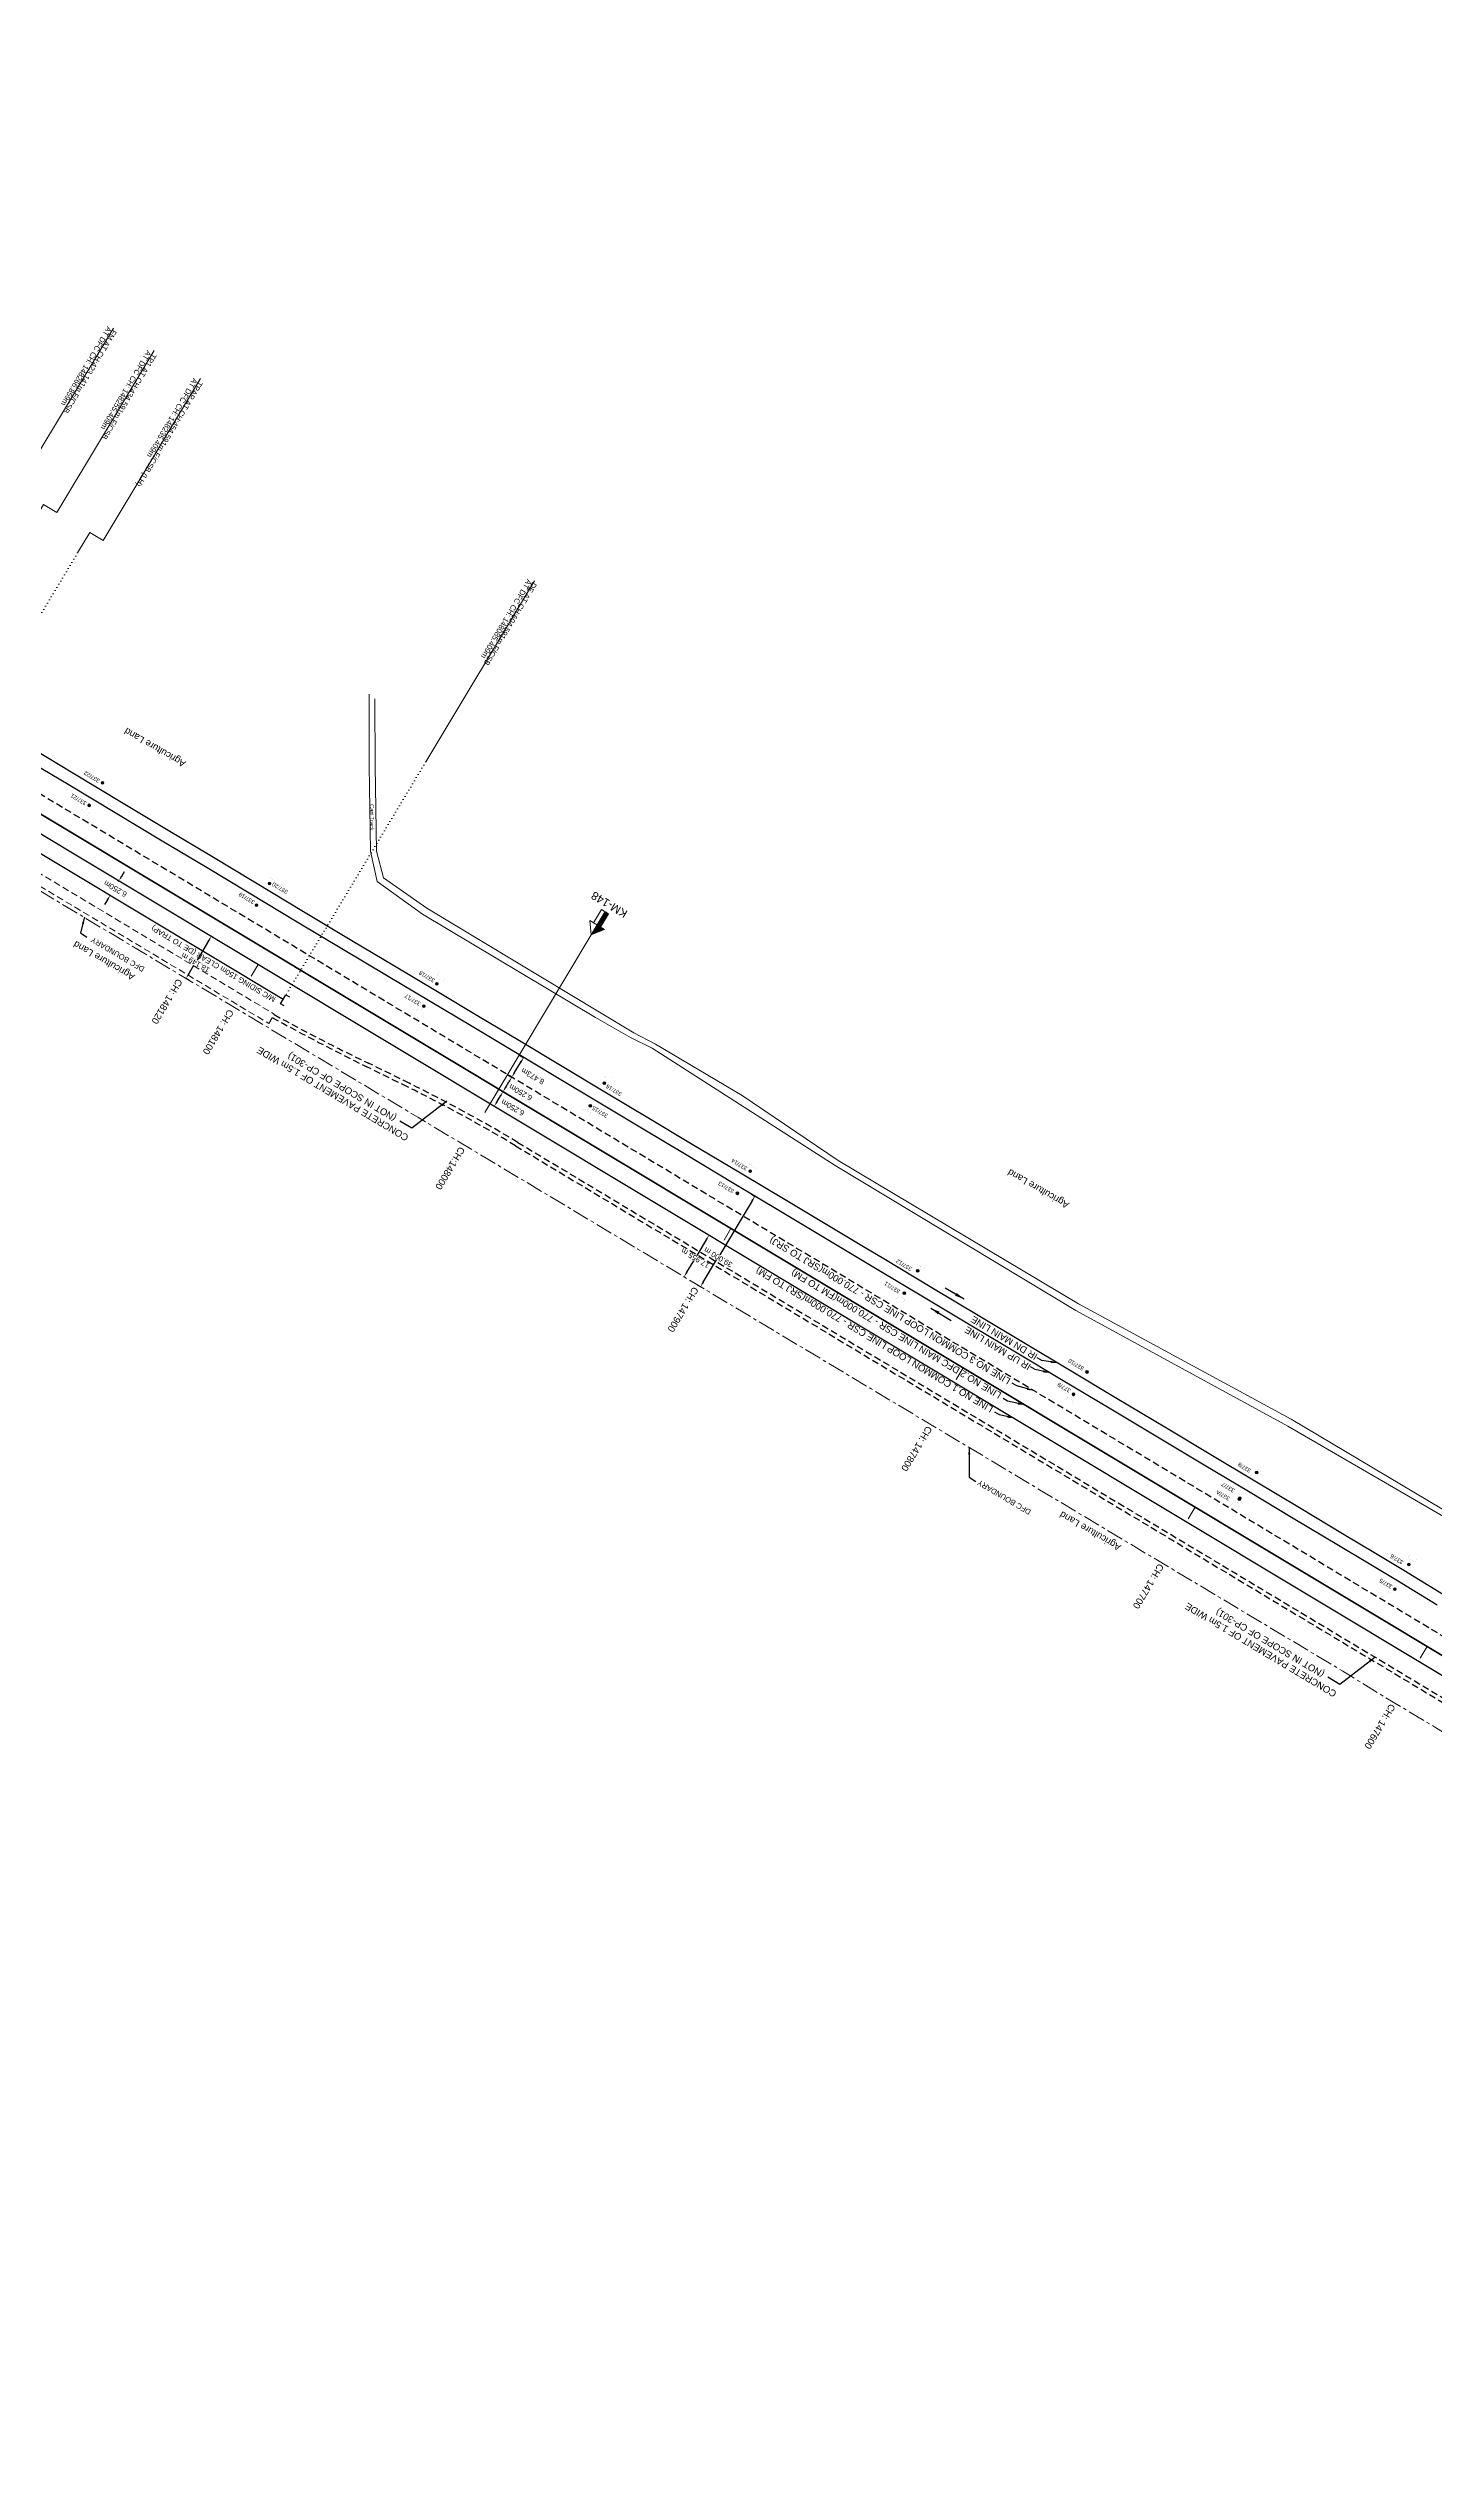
# Model space of a CAD drawing. Header units: metres. Extents: x 592467 to 614288, y 3398001 to 3402649.
# Drawn here: x 613216 to 613728, y 3399721 to 3400616 of the extents above; entities that cross this region are included whole.
import ezdxf
from ezdxf.enums import TextEntityAlignment as Align

# ---------------------------------------------------------------- set-up
doc = ezdxf.new("R2010")
doc.units = ezdxf.units.M
doc.header["$MEASUREMENT"] = 0
for name, pattern in [('CENTER', [2, 1.25, -0.25, 0.25, -0.25]), ('DASHED', [0.75, 0.5, -0.25]), ('DOT', [0.25, 0, -0.25])]:
    doc.linetypes.add(name, pattern=pattern)
doc.layers.get('0').update_dxf_attribs({"lineweight": 0})
doc.layers.get('Defpoints').update_dxf_attribs({"lineweight": 0})
for name, color, linetype, lineweight in [('Bounary Dim', 10, 'Continuous', 13), ('Cart Track', 34, 'Continuous', 0), ('DFCC BOUNDARY', 6, 'CENTER', 0), ('Existing IR Track', 143, 'Continuous', 0), ('flow direction', 7, 'Continuous', 0), ("NEW CHAWAPAIL STN. SRJ's", 10, 'Continuous', 0), ("NEW KHANNA CROSSING STN. SRJ's", 10, 'Continuous', 0), ('OHE MAST', 7, 'Continuous', 0), ('OHE MAST TEXT', 7, 'Continuous', 0), ('Proposed Chainage', 10, 'Continuous', 0), ('PROPOSED DFCC TRACK', 1, 'Continuous', 0), ('PROPOSED DRAIN CUM RETAINING WALL', 144, 'Continuous', 30), ('PROPOSED FEATURES', 1, 'Continuous', 0), ('Side Details', 7, 'Continuous', 13), ('Subroad Edge', 34, 'Continuous', 0)]:
    doc.layers.add(name, color=color, linetype=linetype, lineweight=lineweight)
doc.layers.add('NEW KHANNA LOOP LINES', color=1, linetype='Continuous')
doc.styles.add('ARIAL', font='arial.ttf')
doc.styles.get("Standard").update_dxf_attribs({"font": 'arial.ttf'})
doc.styles.add('Style-Arial', font='arial.ttf')
doc.styles.add('Text', font='arial.ttf', dxfattribs={"height": 2})
doc.dimstyles.new('DIM', dxfattribs={"dimtxt": 2.5, "dimasz": 2.5, "dimexe": 0.18, "dimexo": 0.0625, "dimgap": 0.09, "dimtad": 0, "dimtih": 1, "dimtoh": 1, "dimdec": 3, "dimzin": 0, "dimdsep": 46, "dimtxsty": 'Standard', "dimcen": 0.09, "dimaunit": 1, "dimadec": 5, "dimazin": 0, "dimtfac": 1, "dimtdec": 3, "dimtofl": 0, "dimtmove": 0, "dimatfit": 3, "dimfxl": 1, "dimtolj": 1, "dimtzin": 0, "dimarcsym": 0})
doc.dimstyles.new('ISO-25', dxfattribs={"dimtxt": 2.5, "dimasz": 2.5, "dimexe": 1.25, "dimexo": 0.625, "dimtad": 1, "dimtxsty": 'Standard', "dimcen": 2.5, "dimadec": 0, "dimazin": 0, "dimtfac": 1, "dimtmove": 0, "dimatfit": 3, "dimfxl": 1, "dimarcsym": 0})
doc.dimstyles.get("Standard").update_dxf_attribs({"dimtxt": 8, "dimasz": 0.18, "dimexe": 0.18, "dimexo": 0.0625, "dimgap": 0.09, "dimtad": 0, "dimtih": 1, "dimtoh": 1, "dimdec": 3, "dimzin": 0, "dimdsep": 46, "dimtxsty": 'Standard', "dimcen": 0.09, "dimadec": 0, "dimazin": 0, "dimtfac": 1, "dimtdec": 3, "dimtofl": 0, "dimtmove": 0, "dimatfit": 3, "dimfxl": 1, "dimtolj": 1, "dimtzin": 0, "dimarcsym": 0})

# ---------------------------------------------------------------- blocks, each defined once
blk = doc.blocks.new('*D304')
at = {"layer": 'Bounary Dim', "color": 0, "lineweight": -2, "transparency": 16777216}
for p, q in [((613382.71, 3400231.36), (613384.25, 3400230.43)), ((613385.12, 3400232.24), (613386.28, 3400234.17)), ((613385.92, 3400236.72), (613387.46, 3400235.79))]:
    blk.add_line(p, q, dxfattribs=at)
at = {"layer": 'Bounary Dim', "color": 0, "lineweight": 13, "transparency": 16777216}
for points in [[(613384.84, 3400232.41), (613385.41, 3400232.07), (613384.09, 3400230.53)], [(613386, 3400234.34), (613386.57, 3400234), (613387.31, 3400235.88)]]:
    blk.add_solid(points, dxfattribs=at)
at = {"layer": 'Defpoints', "color": 0, "lineweight": 13, "transparency": 16777216}
for p in [(613382.65, 3400231.39), (613385.87, 3400236.75), (613387.31, 3400235.88)]:
    blk.add_point(p, dxfattribs=at)
at = {"layer": 'Bounary Dim', "color": 0, "transparency": 16777216, "insert": (613390.61, 3400230.29), "char_height": 2, "attachment_point": 5, "rotation": 150}
blk.add_mtext('\\A1;6.250m', dxfattribs=at)
blk = doc.blocks.new('*D305')
at = {"layer": 'Bounary Dim', "color": 0, "lineweight": -2, "transparency": 16777216}
for p, q in [((613382.57, 3400231.44), (613384.25, 3400230.43)), ((613379.36, 3400226.08), (613381.03, 3400225.08)), ((613381.91, 3400226.88), (613383.06, 3400228.81))]:
    blk.add_line(p, q, dxfattribs=at)
at = {"layer": 'Bounary Dim', "color": 0, "lineweight": 13, "transparency": 16777216}
for points in [[(613381.62, 3400227.05), (613382.19, 3400226.71), (613380.88, 3400225.17)], [(613382.78, 3400228.98), (613383.35, 3400228.64), (613384.09, 3400230.53)]]:
    blk.add_solid(points, dxfattribs=at)
at = {"layer": 'Defpoints', "color": 0, "lineweight": 13, "transparency": 16777216}
for p in [(613382.52, 3400231.47), (613379.3, 3400226.11), (613384.09, 3400230.53)]:
    blk.add_point(p, dxfattribs=at)
at = {"layer": 'Bounary Dim', "color": 0, "transparency": 16777216, "insert": (613387.7, 3400224.67), "char_height": 2, "attachment_point": 5, "rotation": 150}
blk.add_mtext('\\A1;6.250m', dxfattribs=at)
blk = doc.blocks.new('*D306')
at = {"layer": 'Bounary Dim', "color": 0, "lineweight": -2, "transparency": 16777216}
for p, q in [((613243.22, 3400310.15), (613244.25, 3400311.86)), ((613238.49, 3400303.36), (613239.13, 3400302.98)), ((613241.71, 3400308.72), (613242.34, 3400308.34)), ((613237.94, 3400301.36), (613236.91, 3400299.64))]:
    blk.add_line(p, q, dxfattribs=at)
at = {"layer": 'Bounary Dim', "color": 0, "lineweight": 13, "transparency": 16777216}
for points in [[(613237.66, 3400301.53), (613238.23, 3400301.19), (613238.97, 3400303.07)], [(613242.93, 3400310.32), (613243.5, 3400309.97), (613242.19, 3400308.43)]]:
    blk.add_solid(points, dxfattribs=at)
at = {"layer": 'Defpoints', "color": 0, "lineweight": 13, "transparency": 16777216}
for p in [(613238.44, 3400303.39), (613241.66, 3400308.75), (613242.19, 3400308.43)]:
    blk.add_point(p, dxfattribs=at)
at = {"layer": 'Bounary Dim', "color": 0, "transparency": 16777216, "insert": (613240.88, 3400305.5), "char_height": 2, "attachment_point": 5, "rotation": 150}
blk.add_mtext('\\A1;6.250m', dxfattribs=at)
blk = doc.blocks.new('OHE MAST')
at = {"layer": 'OHE MAST'}
h = blk.add_hatch(color=256, dxfattribs=at)
edge = h.paths.add_edge_path()
edge.add_arc((0, 0), 0.514, 0, 360)
at = {"layer": 'OHE MAST', "lineweight": 13, "const_width": 0.01, "flags": 128}
for points in [[(1.5, 3.5), (1.5, 2), (-1.5, 2), (-1.5, 3.5)], [(0, 2), (0, 0)]]:
    blk.add_lwpolyline(points, dxfattribs=at)
at = {"layer": 'OHE MAST'}
blk.add_circle((0, 0), 0.514, dxfattribs=at)
blk = doc.blocks.new('*D329')
at = {"layer": 'Defpoints', "color": 0, "linetype": 'ByBlock', "lineweight": 13, "ltscale": 5}
for p in [(613460.2, 3400177.54), (613450.98, 3400162.14), (613450.98, 3400162.14)]:
    blk.add_point(p, dxfattribs=at)
at = {"layer": 'DFCC BOUNDARY', "color": 0, "linetype": 'ByBlock', "lineweight": -2, "ltscale": 5, "transparency": 16777216}
for p, q in [((613460.15, 3400177.57), (613460.05, 3400177.63)), ((613452, 3400163.86), (613454.56, 3400168.11)), ((613459.18, 3400175.83), (613455.7, 3400170.02)), ((613450.92, 3400162.17), (613450.82, 3400162.23))]:
    blk.add_line(p, q, dxfattribs=at)
at = {"layer": 'DFCC BOUNDARY', "color": 0, "linetype": 'ByBlock', "lineweight": 13, "ltscale": 5, "transparency": 16777216}
for points in [[(613458.89, 3400176), (613459.46, 3400175.65), (613460.2, 3400177.54)], [(613451.72, 3400164.03), (613452.29, 3400163.68), (613450.98, 3400162.14)]]:
    blk.add_solid(points, dxfattribs=at)
at = {"layer": 'DFCC BOUNDARY', "color": 0, "linetype": 'ByBlock', "ltscale": 5, "transparency": 16777216, "insert": (613455.13, 3400169.07), "char_height": 2, "attachment_point": 5, "rotation": 149}
blk.add_mtext('\\A1;17.955 m', dxfattribs=at)
blk = doc.blocks.new('KM POST PLAN')
at = {"extrusion": (0, 0, -1)}
h = blk.add_hatch(color=256, dxfattribs=at)
h.paths.add_polyline_path([(0, -20), (0, -8.5), (3, -8.5), (3, -20)])
h.paths.add_polyline_path([(0, -8.5), (0, 0), (6.3, -8.5), (3, -8.5)], flags=16)
at = {"flags": 128}
for points in [[(0, 0), (-6.3, -8.5), (6.3, -8.5)], [(0, 0), (0, -20)], [(0, 0), (6.3, -8.5)], [(3, -8.5), (3, -20), (-3, -20), (-3, -8.5)]]:
    blk.add_lwpolyline(points, dxfattribs=at)
at = {"style": 'Style-Arial'}
blk.add_attdef('KM-POST', text='', height=6, dxfattribs=at).set_placement((0, -26, -263.9), align=Align.MIDDLE_CENTER)
blk = doc.blocks.new('*D336')
at = {"layer": 'Bounary Dim', "color": 0, "lineweight": -2, "transparency": 16777216}
for p, q in [((613388.35, 3400237.6), (613390.65, 3400241.44)), ((613390.18, 3400244.04), (613391.83, 3400243.06)), ((613385.83, 3400236.77), (613387.48, 3400235.79))]:
    blk.add_line(p, q, dxfattribs=at)
at = {"layer": 'Bounary Dim', "color": 0, "lineweight": 13, "transparency": 16777216}
for points in [[(613390.36, 3400241.61), (613390.93, 3400241.26), (613391.67, 3400243.15)], [(613388.07, 3400237.77), (613388.64, 3400237.43), (613387.32, 3400235.88)]]:
    blk.add_solid(points, dxfattribs=at)
at = {"layer": 'Defpoints', "color": 0, "lineweight": 13, "transparency": 16777216}
for p in [(613390.13, 3400244.08), (613391.67, 3400243.15), (613385.78, 3400236.8)]:
    blk.add_point(p, dxfattribs=at)
at = {"layer": 'Bounary Dim', "color": 0, "transparency": 16777216, "insert": (613395.06, 3400236.25), "char_height": 2, "attachment_point": 5, "rotation": 150}
blk.add_mtext('\\A1;8.473m', dxfattribs=at)
blk = doc.blocks.new('*D339')
at = {"layer": 'Defpoints', "color": 0, "linetype": 'ByBlock', "lineweight": 13, "ltscale": 5}
for p in [(613475.86, 3400192.7), (613455.78, 3400159.26), (613457.06, 3400158.49)]:
    blk.add_point(p, dxfattribs=at)
at = {"layer": 'DFCC BOUNDARY', "color": 0, "linetype": 'ByBlock', "lineweight": -2, "ltscale": 5, "transparency": 16777216}
for p, q in [((613476.11, 3400190.21), (613464.16, 3400170.32)), ((613475.91, 3400192.66), (613477.29, 3400191.84)), ((613458.09, 3400160.21), (613463.01, 3400168.41)), ((613455.84, 3400159.23), (613457.21, 3400158.4))]:
    blk.add_line(p, q, dxfattribs=at)
at = {"layer": 'DFCC BOUNDARY', "color": 0, "linetype": 'ByBlock', "lineweight": 13, "ltscale": 5, "transparency": 16777216}
for points in [[(613475.82, 3400190.39), (613476.39, 3400190.04), (613477.14, 3400191.93)], [(613457.8, 3400160.38), (613458.38, 3400160.04), (613457.06, 3400158.49)]]:
    blk.add_solid(points, dxfattribs=at)
at = {"layer": 'DFCC BOUNDARY', "color": 0, "linetype": 'ByBlock', "ltscale": 5, "transparency": 16777216, "insert": (613463.59, 3400169.36), "char_height": 2, "attachment_point": 5, "rotation": 149}
blk.add_mtext('\\A1;39.000 m', dxfattribs=at)
blk = doc.blocks.new('*D321')
at = {"layer": 'Defpoints', "color": 0, "linetype": 'ByBlock', "lineweight": 13, "ltscale": 5}
for p in [(613276.33, 3400287.93), (613277.49, 3400287.24), (613268.15, 3400271.68)]:
    blk.add_point(p, dxfattribs=at)
at = {"layer": 'DFCC BOUNDARY', "color": 0, "linetype": 'ByBlock', "lineweight": -2, "ltscale": 5, "transparency": 16777216}
for p, q in [((613275.3, 3400286.22), (613271.05, 3400279.15)), ((613277.44, 3400287.27), (613276.17, 3400288.03)), ((613268.02, 3400274.09), (613269.91, 3400277.24)), ((613268.1, 3400271.71), (613266.83, 3400272.47))]:
    blk.add_line(p, q, dxfattribs=at)
at = {"layer": 'DFCC BOUNDARY', "color": 0, "linetype": 'ByBlock', "lineweight": 13, "ltscale": 5, "transparency": 16777216}
for points in [[(613275.01, 3400286.39), (613275.59, 3400286.05), (613276.33, 3400287.93)], [(613267.73, 3400274.26), (613268.3, 3400273.92), (613266.99, 3400272.37)]]:
    blk.add_solid(points, dxfattribs=at)
at = {"layer": 'DFCC BOUNDARY', "color": 0, "linetype": 'ByBlock', "ltscale": 5, "transparency": 16777216, "insert": (613270.48, 3400278.19), "char_height": 2, "attachment_point": 5, "rotation": 149}
blk.add_mtext('\\A1;18.149 m', dxfattribs=at)

msp = doc.modelspace()

# ---------------------------------------------------------------- linework, layer by layer
at = {"layer": 'Bounary Dim', "lineweight": 60, "flags": 128}
msp.add_lwpolyline([(614242.3387, 3399720.8033), (614045.6328, 3399834.3714), (614041.3027, 3399836.8715), (614036.9731, 3399839.3724), (614032.6444, 3399841.8747), (614028.3169, 3399844.3794), (614023.9912, 3399846.887), (614019.6677, 3399849.3984), (614015.3468, 3399851.9143), (614011.0289, 3399854.4354, -0.00149498), (613992.4781, 3399865.3582), (613988.1787, 3399867.9109), (613983.8825, 3399870.4687), (613979.589, 3399873.0311), (613975.2977, 3399875.5971), (613971.0082, 3399878.1662), (613966.72, 3399880.7374), (613962.4328, 3399883.3102), (613958.1459, 3399885.8837), (611491.7053, 3401366.6543)], format="xyb", dxfattribs=at)
at = {"layer": 'Cart Track', "lineweight": 13, "flags": 128}
for points in [[(613334.6552, 3400377.4071), (613334.646, 3400350.8878), (613335.1228, 3400319.4065), (613337.6189, 3400308.1887), (613354.2932, 3400296.1147), (613418.2603, 3400257.9619), (613431.1397, 3400250.5234), (613439.2337, 3400246.5596), (613506.8575, 3400203.3069), (613595.7631, 3400149.6697), (613673.9915, 3400106.9687), (613755.3161, 3400059.7755), (613827.5398, 3400016.1041)], [(613336.7473, 3400375.6712), (613336.8283, 3400350.766), (613337.3104, 3400319.3413), (613339.9917, 3400309.5854), (613355.9943, 3400298.3218), (613419.6756, 3400259.9283), (613432.393, 3400252.2831), (613440.4515, 3400248.1409), (613472.4906, 3400229.0822), (613507.9276, 3400205.1396), (613596.7147, 3400152.1298), (613675.307, 3400109.5957), (613756.1209, 3400061.4343), (613828.8984, 3400017.5661)]]:
    msp.add_lwpolyline(points, dxfattribs=at)
at = {"layer": 'DFCC BOUNDARY', "lineweight": 20, "ltscale": 5, "flags": 128}
msp.add_lwpolyline([(614041.5691, 3399808.0569), (614024.8946, 3399818.0451), (614015.7799, 3399823.4801), (613999.6668, 3399833.1472), (613984.2678, 3399842.3864), (613970.3399, 3399850.7392), (613956.28, 3399859.171), (613935.3694, 3399871.6997), (613914.0452, 3399884.4761), (613893.0192, 3399897.0501), (613871.8449, 3399909.7128), (613852.9598, 3399921.0218), (613833.556, 3399932.6415), (613813.9647, 3399944.3899), (613794.3788, 3399956.135), (613785.1827, 3399961.7215), (613766.9214, 3399972.6596), (613749.4195, 3399983.1428), (613728.9884, 3399995.4118), (613708.8827, 3400007.4858), (613694.3209, 3400016.4815), (613683.438, 3400022.9821), (613672.6694, 3400029.4145), (613655.9148, 3400039.4557), (613639.4636, 3400049.3149), (613623.1362, 3400059.0655), (613588.5555, 3400079.7543), (613570.3464, 3400090.6659), (613554.0406, 3400100.4359), (613537.9106, 3400110.1005), (613520.0636, 3400120.785), (613502.2625, 3400131.4419), (613494.8716, 3400135.8611), (613466.5822, 3400152.7759), (613449.3813, 3400163.1052), (613431.0466, 3400174.1154), (613415.8091, 3400183.244), (613399.1734, 3400193.2103), (613383.5507, 3400202.5609), (613368.0053, 3400211.8654), (613352.5934, 3400221.0969), (613321.617, 3400239.6514), (613288.0469, 3400259.7596), (613270.2946, 3400270.393), (613254.1066, 3400280.089), (613238.1295, 3400289.6587), (613220.6946, 3400300.1098), (613210.4076, 3400306.2763), (613210.9259, 3400307.1316), (613203.8422, 3400311.378), (613186.2102, 3400318.9888), (613155.1926, 3400337.6881), (613137.3264, 3400348.5159), (613123.1418, 3400357.4299), (613105.704, 3400368.3883), (613086.8393, 3400380.2435), (613072.3406, 3400389.2714), (613055.8254, 3400400.104), (613038.8743, 3400410.2624), (613026.0988, 3400414.4165), (613004.7908, 3400427.2079), (612988.0081, 3400437.2869), (612971.3835, 3400447.2493), (612958.5974, 3400454.9449), (612945.9381, 3400462.5143), (612929.2164, 3400472.5718), (612912.6216, 3400482.5165), (612902.7099, 3400488.4647), (612893.0147, 3400494.2995), (612875.0057, 3400505.0999), (612865.0899, 3400511.4414), (612841.5948, 3400525.9252), (612830.0651, 3400532.7028), (612779.4796, 3400452.2186), (612773.9701, 3400455.5252), (612761.8932, 3400462.7733), (612747.9498, 3400471.1418), (612731.5019, 3400481.0133), (612715.5245, 3400490.6024), (612697.5875, 3400501.4772), (612679.2885, 3400512.2621), (612663.9096, 3400521.4727), (612649.2767, 3400530.2632), (612633.5761, 3400539.6862), (612617.7078, 3400549.309), (612600.7881, 3400559.4637), (612583.9185, 3400569.5883), (612567.431, 3400579.4836), (612552.0072, 3400588.7405), (612535.1641, 3400598.8492), (612518.2418, 3400609.0054), (612501.1244, 3400619.2788), (612487.8954, 3400627.2184), (612467.8407, 3400639.2457), (612448.7592, 3400650.7068), (612432.9012, 3400660.2242), (612414.6558, 3400671.1746), (612397.7772, 3400681.3046), (612383.2243, 3400690.0388), (612378.1953, 3400693.057), (612346.1557, 3400712.2862), (612330.8218, 3400721.4892), (612315.6708, 3400730.5824), (612298.1544, 3400740.0639), (612282.015, 3400749.6299), (612264.387, 3400760.0783), (612247.3663, 3400770.1667), (612227.7762, 3400781.7781), (612208.2413, 3400792.3151), (612191.4432, 3400803.3132), (612174.6771, 3400813.2508), (612157.5822, 3400822.6823), (612142.0972, 3400832.5613), (612125.0532, 3400842.6636), (612107.6902, 3400852.9549), (612088.8382, 3400863.9013), (612070.6441, 3400874.8344), (612054.2742, 3400884.6936), (612038.4001, 3400894.2542), (612021.4289, 3400904.3691), (612003.7582, 3400914.901), (611987.1221, 3400924.9648), (611971.1468, 3400934.6289), (611954.7697, 3400944.4222), (611937.9127, 3400954.5025), (611922.6068, 3400963.7236), (611907.8037, 3400972.6418), (611892.7602, 3400981.6468), (611877.6876, 3400990.6692), (611862.1214, 3401000.0476), (611847.6422, 3401008.7711), (611835.6161, 3401015.9539), (611823.7539, 3401023.0384), (611807.2378, 3401032.978), (611790.9759, 3401042.7646), (611774.2607, 3401052.856), (611757.8836, 3401062.7432), (611742.4536, 3401072.0167), (611727.3475, 3401081.0955), (611711.4069, 3401090.6799), (611695.8881, 3401100.0106), (611679.5475, 3401109.8232), (611663.6992, 3401119.3333), (611653.6284, 3401125.3547), (611643.529, 3401131.3933), (611626.9857, 3401141.336), (611611.0368, 3401150.9215), (611594.7626, 3401160.6656), (611578.3725, 3401170.4792), (611560.8544, 3401181.0153), (611605.1795, 3401254.7126), (611605.1793, 3401254.7127), (611587.9728, 3401265.0616), (611571.747, 3401274.7868), (611549.8857, 3401287.8868), (611540.0137, 3401293.8124), (611524.671, 3401303.0218), (611509.1876, 3401312.2845), (611493.9735, 3401321.386), (611477.4397, 3401331.3464), (611461.2473, 3401341.1011), (611444.6578, 3401351.0735), (611428.129, 3401361.0095), (611411.1671, 3401371.1714), (611394.2008, 3401381.3359), (611377.9093, 3401391.1332), (611361.8998, 3401400.7609), (611345.3726, 3401410.7086), (611329.2809, 3401420.3941), (611314.2811, 3401429.3997), (611265.4291, 3401454.6678), (611276.9146, 3401476.8733), (611278.5099, 3401479.9575)], dxfattribs=at)
at = {"layer": 'Existing IR Track', "color": 0, "lineweight": 30, "flags": 128}
for points in [[(613731.5908, 3400044.6202), (613716.9021, 3400053.6942), (613705.8275, 3400060.3301), (613694.8817, 3400066.8882), (613678.3559, 3400076.782), (613661.8636, 3400086.6559), (613645.5399, 3400096.4437), (613629.2416, 3400106.2164), (613610.9909, 3400117.1277), (613592.703, 3400128.0613), (613576.484, 3400137.7752), (613560.286, 3400147.4765), (613542.4953, 3400158.1306), (613524.7623, 3400168.7501), (613517.2897, 3400173.2232), (613488.8957, 3400190.2203), (613471.8461, 3400200.4078), (613453.3684, 3400211.449), (613438.2117, 3400220.522), (613421.7034, 3400230.404), (613405.9327, 3400239.8342), (613390.1439, 3400249.2754), (613374.9864, 3400258.3635), (613359.8315, 3400267.4499), (613343.9991, 3400276.9003), (613328.2647, 3400286.292), (613310.4296, 3400297.0041), (613292.7101, 3400307.6468), (613276.507, 3400317.3691), (613260.4466, 3400327.006), (613243.12, 3400337.4051), (613225.7684, 3400347.8197), (613209.8471, 3400357.4149)], [(613729.1711, 3400040.7941), (613714.5702, 3400049.8139), (613703.4373, 3400056.4638), (613692.6933, 3400062.8815), (613675.9632, 3400072.908), (613659.4858, 3400082.783), (613643.1324, 3400092.5491), (613608.5784, 3400113.2219), (613590.393, 3400124.1194), (613574.0855, 3400133.8904), (613557.9556, 3400143.555), (613540.0962, 3400154.2468), (613522.2951, 3400164.9038), (613514.8857, 3400169.334), (613486.6282, 3400186.2298), (613469.4592, 3400196.5399), (613451.107, 3400207.5606), (613435.8521, 3400216.6997), (613419.2163, 3400226.666), (613403.5799, 3400236.0249), (613388.0344, 3400245.3293), (613372.6339, 3400254.554), (613341.6575, 3400273.1085), (613308.0874, 3400293.2167), (613290.3351, 3400303.8501), (613274.1464, 3400313.5466), (613258.1693, 3400323.1162), (613240.7461, 3400333.5603), (613223.4062, 3400343.9548), (613207.4591, 3400353.5493)]]:
    msp.add_lwpolyline(points, dxfattribs=at)
at = {"layer": "NEW CHAWAPAIL STN. SRJ's", "linetype": 'DOT', "lineweight": 18, "ltscale": 5, "flags": 128}
for points in [[(613226.936, 3400429.5481), (613174.3167, 3400341.8942)], [(613355.5367, 3400352.3358), (613303.9054, 3400266.3362)]]:
    msp.add_lwpolyline(points, dxfattribs=at)
at = {"layer": "NEW KHANNA CROSSING STN. SRJ's", "color": 10, "linetype": 'Continuous', "lineweight": 18, "flags": 128}
for points in [[(613240.1307, 3400512.6268), (613199.9699, 3400445.7331)], [(613209.8421, 3400439.9313), (613214.3683, 3400447.4703), (613219.3016, 3400444.5085), (613255.2563, 3400504.3964)], [(613226.936, 3400429.5481), (613231.4622, 3400437.0871), (613236.3954, 3400434.1254), (613272.3502, 3400494.0133)], [(613395.6976, 3400419.2296), (613355.5367, 3400352.3358)]]:
    msp.add_lwpolyline(points, dxfattribs=at)
at = {"layer": 'NEW KHANNA LOOP LINES', "linetype": 'Continuous', "lineweight": 30}
msp.add_line((613174.3108, 3400341.893), (613302.9135, 3400264.6841), dxfattribs=at)
at = {"layer": 'NEW KHANNA LOOP LINES', "linetype": 'Continuous', "lineweight": 30, "flags": 128}
msp.add_lwpolyline([(612760.6953, 3400597.5042), (613874.5298, 3399928.7942)], dxfattribs=at)
at = {"layer": 'NEW KHANNA LOOP LINES', "linetype": 'DASHED', "lineweight": 30, "ltscale": 5, "flags": 128}
msp.add_lwpolyline([(613867.5212, 3399947.5817), (612885.1956, 3400537.338)], dxfattribs=at)
at = {"layer": 'NEW KHANNA LOOP LINES', "linetype": 'Continuous', "lineweight": 30, "elevation": 36.8095, "flags": 128}
msp.add_lwpolyline([(613303.2087, 3400262.2616), (613301.9227, 3400263.0337), (613303.9054, 3400266.3362), (613305.1914, 3400265.5641)], dxfattribs=at)
at = {"layer": 'Proposed Chainage', "lineweight": 0}
msp.add_lwpolyline([(613416.6683, 3400288.4604), (613382.5734, 3400231.4387)], dxfattribs=at)
at = {"layer": 'Proposed Chainage', "linetype": 'Continuous', "lineweight": 0, "flags": 128}
for points in [[(613291.0473, 3400273.2662), (613293.6209, 3400277.553)], [(613377.4261, 3400222.8652), (613382.5734, 3400231.4387)], [(613465.7351, 3400175.6792), (613468.3088, 3400179.966)], [(613551.4705, 3400124.2065), (613554.0441, 3400128.4932)], [(613637.2059, 3400072.7337), (613639.7795, 3400077.0205)], [(613722.9413, 3400021.261), (613725.5149, 3400025.5478)]]:
    msp.add_lwpolyline(points, dxfattribs=at)
at = {"layer": 'PROPOSED DFCC TRACK', "color": 5, "linetype": 'DASHED', "lineweight": 25, "ltscale": 5}
for points in [[(613388.7524, 3400210.5249, 0.02082437), (613348.7996, 3400232.3018), (613333.7801, 3400239.6974, -0.00962248), (613298.837, 3400257.8941, -0.00962248)], [(613389.5245, 3400211.8109, 0.02082437), (613349.462, 3400233.6477), (613334.4428, 3400241.0431, -0.0144784), (613299.5205, 3400259.0325, -0.0144784)], [(613388.7524, 3400210.5249), (613810.8152, 3399957.1321, -0.02082437), (613848.818, 3399932.1071), (613862.4062, 3399922.3276, 0.02081915), (613922.0041, 3399883.0881), (614041.3574, 3399811.4323)], [(613389.5245, 3400211.8109), (613811.5873, 3399958.4182, -0.02082437), (613849.6944, 3399933.3244), (613863.2824, 3399923.545, 0.02083245), (613922.7742, 3399884.3753), (614042.1295, 3399812.7183)]]:
    msp.add_lwpolyline(points, format="xyb", dxfattribs=at)
at = {"layer": 'PROPOSED FEATURES', "linetype": 'DASHED', "lineweight": 18, "ltscale": 5}
for p, q in [((613171.1627, 3400331.5976), (613297.5361, 3400255.7272)), ((613173.2217, 3400335.027), (613299.595, 3400259.1566)), ((613297.5361, 3400255.7272, 36.8095), (613299.595, 3400259.1566, 36.8095))]:
    msp.add_line(p, q, dxfattribs=at)

# ---------------------------------------------------------------- block references
at = {"layer": 'OHE MAST'}
for p, rotation in [((613236.1398, 3400344.6667), 329.0208306527206), ((613231.2077, 3400336.3017), 149.0208306527207), ((613297.7962, 3400307.4583), 329.0208306527206), ((613293.0384, 3400299.4028), 149.0208306527207), ((613359.6437, 3400270.3389), 329.0208306527206), ((613354.7972, 3400262.1361), 149.0208306527207), ((613421.5073, 3400233.6531), 329.0208306527206), ((613416.3353, 3400225.3466), 149.0208306527207), ((613475.375, 3400201.1651), 329.0208306527206), ((613470.6737, 3400192.9997), 149.0208306527207), ((613537.281, 3400164.316), 329.0208306527206), ((613532.3296, 3400156.0945), 149.0208306527207), ((613599.8267, 3400127.0041), 329.0208306527206), ((613594.8832, 3400118.7411), 149.0208306527207), ((613662.5088, 3400089.8189), 329.0208306527206), ((613656.1055, 3400080.0263), 149.0208306527207), ((613656.2738, 3400080.4049), 149.0208306527207), ((613718.7654, 3400055.8561), 329.0208306527206), ((613713.5272, 3400046.7875), 149.0208306527207)]:
    msp.add_blockref('OHE MAST', p, dxfattribs=dict(at, rotation=rotation))
at = {"layer": 'Proposed Chainage', "lineweight": 0}
ref = msp.add_blockref('KM POST PLAN', (613416.6683, 3400288.4604), dxfattribs=dict(at, xscale=0.4999999999999995, yscale=0.4999999999999995, zscale=0.4999999999999995, rotation=149.1235960363801))
ref.add_attrib('KM-POST', 'KM-148', dxfattribs={"layer": '0', "color": 10, "height": 3, "rotation": 149.1235961, "style": 'Style-Arial'}).set_placement((613423.3397, 3400299.618, -131.9737), align=Align.MIDDLE_CENTER)

# ---------------------------------------------------------------- texts
at = {"layer": 'DFCC BOUNDARY', "linetype": 'Continuous', "ltscale": 5, "style": 'ARIAL'}
for p in [(613251.8669, 3400276.3929), (613579.355, 3400075.8447)]:
    msp.add_text('DFC BOUNDARY', height=2, rotation=149.3990417, dxfattribs=at).set_placement(p)
at = {"layer": 'Existing IR Track', "color": 7, "lineweight": 0, "style": 'ARIAL'}
for s, p in [('IR UP MAIN LINE', (613554.9249, 3400142.9012)), ('IR DN MAIN LINE', (613557.243, 3400146.7679))]:
    msp.add_text(s, height=2.5, rotation=149, dxfattribs=at).set_placement(p, align=Align.MIDDLE_RIGHT)
at = {"layer": "NEW KHANNA CROSSING STN. SRJ's", "linetype": 'Continuous', "lineweight": 13, "char_height": 2, "attachment_point": 4, "rotation": 239.0207617, "line_spacing_factor": 0.648, "style": 'Style-Arial'}
for s, insert, width in [('FM AT CH:423.141m F/CSB \\PAT DFC CH: 148266.859m ', (613239.6964, 3400512.332), 55.268286), ('TP1 AT CH:434.591m F/CSB \\PAT DFC CH: 148255.409m ', (613254.3645, 3400503.5257), 55.268286), ('TPAP AT CH:454.591m F/CSB (LH)\\PAT DFC CH: 148235.409m ', (613271.4322, 3400493.2789, 36.8095), 55.268286), ('DE AT CH:604.591m F/CSB \\PAT DFC CH: 148085.409m ', (613394.896, 3400418.9981), 44.055445)]:
    msp.add_mtext(s, dxfattribs=dict(at, insert=insert, width=width))
at = {"layer": 'NEW KHANNA LOOP LINES', "color": 5, "linetype": 'Continuous', "lineweight": 13, "style": 'ARIAL'}
for s, p in [('CONCRETE PAVEMENT OF 1.5m WIDE', (613321.163, 3400229.6997)), ('(NOT IN SCOPE OF CP-301)', (613324.5839, 3400232.3001)), ('CONCRETE PAVEMENT OF 1.5m WIDE', (613664.003, 3400024.2785)), ('(NOT IN SCOPE OF CP-301)', (613667.424, 3400026.8788))]:
    msp.add_text(s, height=2.5, rotation=149.1560046, dxfattribs=at).set_placement(p, align=Align.MIDDLE_CENTER)
at = {"layer": 'NEW KHANNA LOOP LINES', "color": 1, "linetype": 'Continuous', "lineweight": 13, "style": 'ARIAL'}
msp.add_text('LINE NO.3 COMMON LOOP LINE CSR - 770.000m(SRJ TO SRJ)', height=2.5, rotation=149.1560046, dxfattribs=at).set_placement((613482.859, 3400176.0492), align=Align.MIDDLE_RIGHT)
at = {"layer": 'NEW KHANNA LOOP LINES', "color": 10, "linetype": 'Continuous', "lineweight": 13, "style": 'ARIAL'}
for s, p in [('LINE NO.1 COMMON LOOP LINE CSR - 770.000m(SRJ TO FM)', (613477.7871, 3400164.8637)), ('LINE NO.2 DFC MAIN LINE CSR - 770.000m(FM TO FM)', (613490.8543, 3400164.028))]:
    msp.add_text(s, height=2.5, rotation=149.1560046, dxfattribs=at).set_placement(p, align=Align.MIDDLE_RIGHT)
at = {"layer": 'NEW KHANNA LOOP LINES', "linetype": 'Continuous', "lineweight": 13, "insert": (613301.6773, 3400263.5736, 36.8095), "char_height": 2, "width": 59.773611, "attachment_point": 4, "rotation": 149.4058866, "line_spacing_factor": 0.60036, "style": 'Style-Arial'}
msp.add_mtext('\\pi-6,l8,t8;M/C SIDING 150m CLEAR (DE TO TRAP) ', dxfattribs=at)
at = {"layer": 'OHE MAST TEXT', "style": 'ARIAL'}
for s, p in [('337/22', (613235.301, 3400345.8285)), ('337/21', (613230.4243, 3400337.4637)), ('337/19', (613292.5247, 3400300.9641)), ('337/20', (613304.824, 3400304.7085)), ('337/17', (613353.8249, 3400263.4549)), ('337/18', (613359.058, 3400272.0354)), ('337/16', (613428.1797, 3400230.0557)), ('337/15', (613423.0362, 3400222.0599)), ('337/14', (613474.5225, 3400202.5756)), ('337/13', (613469.6573, 3400194.1798)), ('337/12', (613535.3385, 3400165.4991)), ('337/11', (613530.9757, 3400157.1637)), ('337/10', (613598.9298, 3400128.6768)), ('377/9', (613593.9672, 3400120.5188)), ('337/8', (613660.6078, 3400090.9814)), ('337/A', (613652.791, 3400080.6608)), ('337/7', (613654.5706, 3400083.6192)), ('337/6', (613716.8765, 3400057.0896)), ('337/5', (613712.8418, 3400048.1007))]:
    msp.add_text(s, height=1.5, rotation=149, dxfattribs=at).set_placement(p)
at = {"layer": 'Proposed Chainage', "color": 1, "lineweight": 0, "char_height": 2.5, "attachment_point": 4, "rotation": 239.0207664, "line_spacing_factor": 0.6, "style": 'Style-Arial'}
for s, insert in [('CH: 148120', (613264.7462, 3400271.844)), ('CH: 148100', (613283.6701, 3400260.5617)), ('CH:148000', (613369.0749, 3400209.8202)), ('CH: 147900', (613455.3999, 3400158.0478)), ('CH: 147800', (613541.6934, 3400106.6388)), ('CH: 147700', (613627.2982, 3400055.8143)), ('CH: 147600', (613712.8348, 3400004.0105))]:
    msp.add_mtext(s, dxfattribs=dict(at, insert=insert))
at = {"layer": 'Side Details', "style": 'ARIAL'}
for p in [(613267.1048, 3400352.3579), (613248.3063, 3400273.6303), (613593.4501, 3400189.3741)]:
    msp.add_text('Agriculture Land', height=2.5, rotation=149.9145036, dxfattribs=at).set_placement(p)
msp.add_text('Agriculture Land', height=2.5, rotation=149.9145036, dxfattribs=at).set_placement((613601.0257, 3400068.2166), align=Align.MIDDLE_CENTER)
at = {"layer": 'Subroad Edge', "style": 'Text'}
msp.add_text('Cart Track', height=1.5, rotation=269.9799883, dxfattribs=at).set_placement((613334.9365, 3400336.7421))

# ---------------------------------------------------------------- dimensions: what is measured, and where the dimension line sits
at = {"layer": 'Bounary Dim'}
for base, p1, p2, picture, middle in [((613242.1895, 3400308.4307), (613238.4408, 3400303.3915), (613241.6578, 3400308.7499), '*D306', (613240.8761, 3400305.5048)), ((613384.0933, 3400230.5262), (613379.3027, 3400226.1124), (613382.5198, 3400231.4709), '*D305', (613387.6971, 3400224.6663)), ((613387.3103, 3400235.8847), (613382.6534, 3400231.3906), (613385.8705, 3400236.7491), '*D304', (613390.6144, 3400230.2903))]:
    dim = msp.add_linear_dim(base=base, p1=p1, p2=p2, angle=59.0207664, text='6.250m', dimstyle='Standard', override={"dimtxt": 2, "dimasz": 2, "dimdsep": 0, "dimpost": 'm', "dimtmove": 2}, dxfattribs=at)
    dim.commit()
    dim.dimension.update_dxf_attribs({"geometry": picture, "text_midpoint": middle, "dimtype": 161, "text_rotation": 330})
dim = msp.add_linear_dim(base=(613391.6732, 3400243.1523), p1=(613385.7808, 3400236.8029), p2=(613390.1292, 3400244.0754), angle=59.123596, dimstyle='Standard', override={"dimtxt": 2, "dimasz": 2, "dimdsep": 0, "dimpost": 'm', "dimtmove": 2}, dxfattribs=at)
dim.commit()
dim.dimension.update_dxf_attribs({"geometry": '*D336', "text_midpoint": (613395.0635, 3400236.2499), "dimtype": 161, "text_rotation": 330})
at = {"layer": 'DFCC BOUNDARY', "linetype": 'ByBlock', "ltscale": 5}
for base, p1, p2, angle, picture, middle in [((613276.3291, 3400287.9344), (613268.1494, 3400271.6765), (613277.4913, 3400287.2367), 59.0207664, '*D321', (613270.4805, 3400278.1928)), ((613457.0596, 3400158.4943), (613475.8612, 3400192.6955), (613455.7833, 3400159.2607), 239.0147814, '*D339', (613463.5869, 3400169.3639)), ((613450.9767, 3400162.1397), (613460.204, 3400177.5419), (613450.9767, 3400162.1397), 239.0745756, '*D329', (613455.127, 3400169.0673))]:
    dim = msp.add_linear_dim(base=base, p1=p1, p2=p2, angle=angle, dimstyle='DIM', override={"dimtxt": 2, "dimasz": 2, "dimtad": 3, "dimpost": ' m'}, dxfattribs=at)
    dim.commit()
    dim.dimension.update_dxf_attribs({"geometry": picture, "text_midpoint": middle, "dimtype": 161, "text_rotation": 149})

# ---------------------------------------------------------------- leaders
at = {"layer": 'DFCC BOUNDARY', "linetype": 'Continuous', "lineweight": 0, "ltscale": 5}
for points in [[(613229.5332, 3400294.9789), (613227.9424, 3400289.2026), (613230.3681, 3400287.5606)], [(613556.3215, 3400099.0693), (613556.3284, 3400088.1154), (613558.7541, 3400086.4734)]]:
    msp.add_leader(points, dimstyle='ISO-25', override={"dimtxt": 0.5, "dimtad": 0}, dxfattribs=at)
at = {"layer": 'flow direction', "lineweight": 13}
for points in [[(613542.0862, 3400150.5827), (613549.7013, 3400145.9541)], [(613554.4217, 3400153.9129), (613547.4191, 3400157.9569)]]:
    msp.add_leader(points, dimstyle='ISO-25', override={"dimtxt": 0.5, "dimasz": 3.5, "dimtad": 0}, dxfattribs=at)
at = {"layer": 'PROPOSED DRAIN CUM RETAINING WALL', "color": 5, "linetype": 'Continuous', "lineweight": 13, "ltscale": 5}
for points in [[(613363.356, 3400226.9877), (613350.3964, 3400217.0075), (613345.9798, 3400219.6591)], [(613706.196, 3400021.5664), (613693.2364, 3400011.5862), (613688.8198, 3400014.2378)]]:
    msp.add_leader(points, dimstyle='ISO-25', override={"dimtxt": 3, "dimtad": 0, "dimdec": 3, "dimzin": 2, "dimtdec": 3}, dxfattribs=at)
at = {"layer": 'PROPOSED DRAIN CUM RETAINING WALL', "color": 0, "linetype": 'Continuous', "lineweight": 13, "ltscale": 5}
for points in [[(613588.8847, 3400130.3482), (613583.1145, 3400131.2099), (613581.4451, 3400132.2121)], [(613586.1014, 3400126.6908), (613580.651, 3400127.8883), (613578.9816, 3400128.8906)]]:
    msp.add_leader(points, dimstyle='ISO-25', override={"dimtxt": 3, "dimtad": 0, "dimdec": 3, "dimzin": 2, "dimtdec": 3}, dxfattribs=at)
at = {"layer": 'PROPOSED DRAIN CUM RETAINING WALL', "color": 1, "linetype": 'Continuous', "lineweight": 13, "ltscale": 5}
for points in [[(613576.7317, 3400114.8724), (613570.4954, 3400116.1861), (613568.826, 3400117.1883)], [(613580.1679, 3400120.0992), (613573.8889, 3400121.8383), (613572.2194, 3400122.8406)], [(613572.8661, 3400109.9033), (613567.4919, 3400111.1833), (613565.8225, 3400112.1856)]]:
    msp.add_leader(points, dimstyle='ISO-25', override={"dimtxt": 3, "dimtad": 0, "dimdec": 3, "dimzin": 2, "dimtdec": 3}, dxfattribs=at)

doc.saveas('drawing.dxf')
